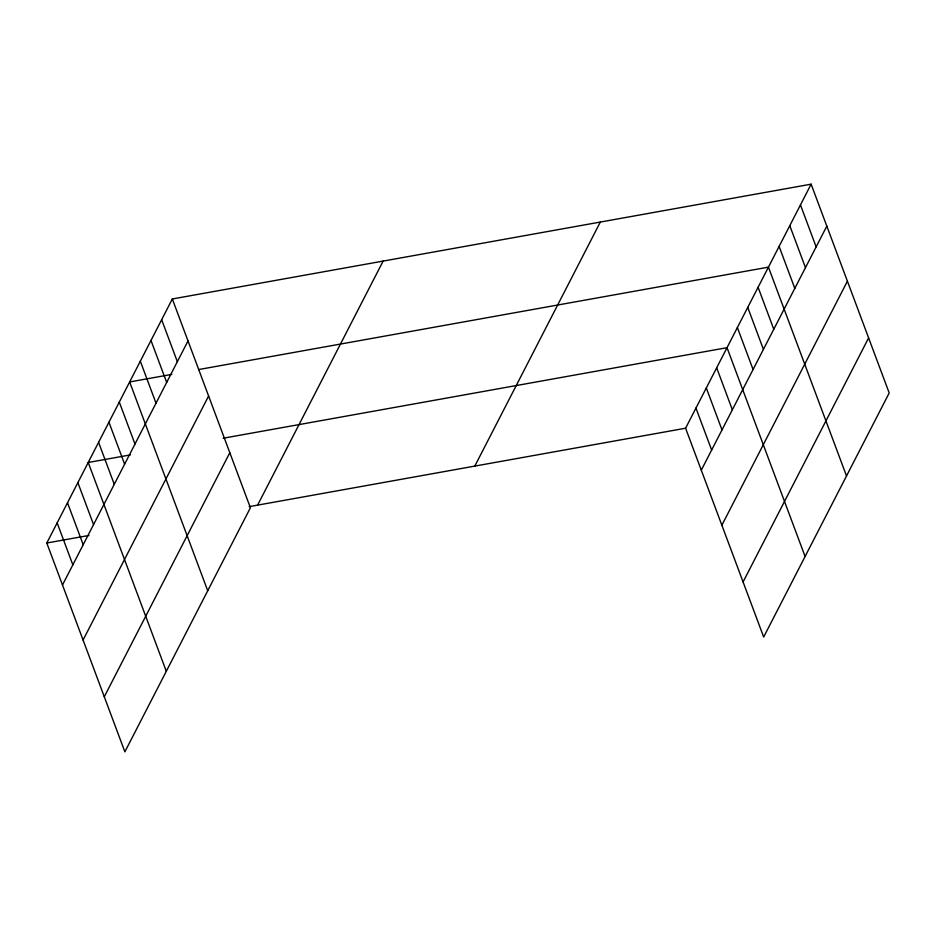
<?xml version="1.0" encoding="UTF-8"?>
<svg xmlns="http://www.w3.org/2000/svg" width="936" height="936" viewBox="0 0 936 936"><rect width="100%" height="100%" fill="white"/><g stroke="black" fill="none" stroke-linecap="round" stroke-linejoin="round"><path stroke-width="1.4" d="M172.329 298.97L250.403 507.78L124.874 751.83L46.8 543.02L172.329 298.97L811.126 184.17L889.2 392.98L763.671 637.03L685.597 428.22L811.126 184.17M62.49 584.977L188.019 340.938M83.07 640.037L208.611 395.998M104.282 696.77L229.811 452.72M257.599 505.136L383.14 261.085M474.798 466.105L600.327 222.054M701.286 470.176L826.816 226.138M721.867 525.236L847.408 281.198M743.079 581.97L868.62 337.919M171.814 374.377L129.648 381.946L207.722 590.756M198.514 369.58L768.444 267.146L846.518 475.956M130.385 454.908L88.23 462.489L166.292 671.287M223.142 438.235L727.026 347.677L805.089 556.487M46.8 543.02L88.955 535.439M249.175 506.645L685.597 428.22M800.455 204.914L816.145 246.882M789.785 225.658L805.475 267.626M779.115 246.402L794.804 288.37M758.09 287.282L773.779 329.238M747.735 307.417L763.425 349.374M737.381 327.553L753.07 369.509M716.672 367.813L732.35 409.781M706.306 387.949L721.995 429.905M695.951 408.084L711.641 450.04M161.659 319.714L177.349 361.682M150.989 340.458L166.678 382.426M140.318 361.202L156.008 403.17M119.293 402.082L134.983 444.05M108.939 422.218L124.628 464.174M98.584 442.354L114.274 484.31M77.863 482.613L93.553 524.581M67.509 502.749L83.199 544.717M57.154 522.885L72.844 564.841"/></g></svg>
